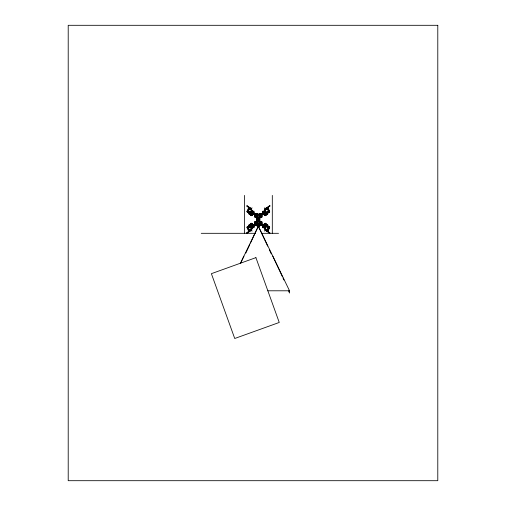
<?xml version="1.0" encoding="UTF-8"?>
<svg xmlns="http://www.w3.org/2000/svg" width="506" height="506" viewBox="0 0 506 506"><rect width="100%" height="100%" fill="white"/><g stroke="black" fill="none" stroke-linecap="round" stroke-linejoin="round"><path stroke-width="0.76" d="M257.08 222.988L257.08 221.615L254.999 221.622L255.574 222.488M257.092 217.978L257.08 213.431L254.999 213.431L254.999 213.994L258.041 214.019L258.357 214.98L258.667 214.019L261.716 214.019L261.716 213.431L259.635 213.431L259.635 224.462L258.667 224.462L258.667 224.923L261.716 224.955L261.716 225.512L258.655 225.436M254.689 222.185L256.46 222.166L256.46 222.988L257.744 222.988M256.46 213.994L256.46 215.954L257.744 215.954L257.744 214.019L257.744 224.923L257.744 220.977M257.08 225.512L257.08 224.923M257.08 217.327L257.08 215.954M257.75 221.767L257.364 221.755L257.364 220.97M257.744 217.966L257.744 216.96M259.369 217.871L259.369 217.055L258.964 217.068M259.635 222.988L259.635 221.615L261.716 221.622L261.716 224.272C257.269 222.659 266.137 227.751 261.026 223.753M259.439 217.39L261.716 217.327L261.716 216.777L260.248 216.777L260.248 215.954L258.971 215.954M256.46 224.949L258.041 224.923L258.307 223.968L258.667 224.462M260.248 214.019L259.635 214.025M260.527 214.803C264.126 211.129 261.931 216.258 260.571 214.911C263.841 215.935 262.532 210.945 260.584 214.898M249.939 208.143L249.502 208.023L249.445 208.466L249.603 208.092L246.953 206.056L249.667 208.149L250.053 207.789M267.111 230.85L267.155 230.401L266.776 230.799M255.65 217.061L255.802 217.327M257.952 218.073L257.63 218.118L257.94 218.32M257.643 220.61L257.94 220.489M261.052 221.622L260.982 222.007L260.906 221.622M256.087 215.012C255.087 213.14 255.96 216.524 255.884 214.348M260.628 223.93L260.735 224.537L261.254 224.512L261.336 223.905L262.601 225.208L260.837 224.588M255.347 224.013C257.605 225.91 254.796 221.343 254.259 225.41C259.091 224.063 253.152 222.735 254.493 225.372M249.357 214.215L250.217 212.988L247.213 210.888L248.427 208.523L249.502 209.275L249.793 208.864M266.915 230.085L267.206 229.667L268.281 230.42L269.496 228.054L266.498 225.954L267.351 224.727M261.052 217.327L260.982 216.935L260.906 217.327M240.647 263.133L243.911 256.131M245.846 253.038L249.8 244.569M250.457 243.158L258.357 226.214L289.527 290.792L289.527 293.069L288.534 290.937M240.508 263.183L258.357 226.214L267.642 246.131M256.125 214.898C254.651 216.163 252.785 211.394 255.973 214.411M260.584 224.044L261.222 223.842M262.924 226.574L264.752 223.563L265.15 223.842M248.256 211.053L249.325 209.528L248.25 208.776L248.737 208.738M247.213 210.888L247.605 211.16L248.914 208.864M248.933 213.026L246.985 211.666L248.301 209.788M247.111 211.748L247.32 211.451L249.23 212.786M249.23 208.782L249.667 208.149M250.331 208.149L251.665 209.086L251.134 209.535M251.374 209.971C252.14 209.541 250.381 207.979 250.034 209.029M250.451 208.674L250.147 209.111L250.812 208.32M250.47 209.332L251.033 208.643M248.8 212.001L249.066 211.622M248.724 212.412L248.547 212.76L249.414 211.514M251.153 209.035L252.02 207.795M251.583 209.022L251.197 209.573L250.647 209.187M251.128 209.794L251.653 208.908M250.084 212.337L251.577 210.205M249.041 213.994L249.97 213.115M251.419 210.616L251.552 211.084L251.128 210.781M251.969 210.483L250.483 212.615L247.478 210.509M252.102 210.578L251.621 210.762L251.868 210.414L252.488 210.85M249.629 214.405L252.247 210.679M252.323 210.901L252.311 210.724M252.481 210.844L252.007 211.027M250.818 214.392L252.937 211.774M252.905 211.748L253.196 211.344M252.855 212.096L253.228 211.533L253.038 212.223M252.779 212.305L253.304 211.59M251.077 214.949L250.812 215.233M252.962 212.166L253.348 211.616M250.862 215.55L251.254 215.075M251.729 213.115L252.709 212.874M253.057 212.501L253.987 211.179M252.855 212.982L253.19 213.589L253.658 212.925L255.094 213.823M253.215 212.343L253.645 211.831M251.558 214.911L252.133 215.126M253.304 212.406L253.841 211.799M251.254 215.543L251.59 215.12L251.956 215.379L253.784 212.368M253.386 214.038L252.937 213.962M254.259 213.222L252.456 212.084L252.165 212.495L256.162 214.165M262.45 225.72L264.252 226.859L264.543 226.448L263.525 225.353L263.885 225.986M263.322 224.911L263.778 224.98M263.866 227.238L262.753 226.454L263.228 226.144M265.15 223.652L265.365 223.329M265.125 223.823L265.517 223.443M263.025 227.086L263.411 226.536M262.728 227.763L263.651 226.441M265.498 223.804L265.808 223.367M263.215 227.219L263.588 226.663M264.98 225.828L264.031 226.087M265.542 223.835L265.852 223.399M263.677 226.72L263.373 227.333L263.752 226.777L263.259 226.435M265.422 224.411L265.833 223.665M263.632 227.074L263.936 226.637M263.752 227.599L265.789 224.664M265.979 224.424L265.378 225.79L266.219 224.594L264.511 223.399L263.917 224.759M264.461 228.263L267.073 224.531M264.708 227.915L264.221 228.092L264.815 228.073M264.739 228.459L266.232 226.327L269.23 228.434M265.296 228.332L265.157 227.858L265.776 228.295M267.668 224.949L267.725 225.455L267.946 225.145L265.176 223.203M265.087 228.801L266.611 226.599M265.599 228.168L263.076 226.846M265.131 229.477L265.435 229.047M264.948 229.958L265.58 229.148M265.176 229.952L265.517 229.37M265.214 229.977L265.258 229.566M267.282 227.067L267.547 226.688M267.358 227.124L267.623 226.745M264.695 231.153L265.561 229.907M267.301 227.428L268.167 226.182M265.492 230.173L269.932 233.013L269.717 233.304M267.649 227.32L267.914 226.947M265.682 230.306L266.194 229.579L265.732 230.338M267.725 227.377L267.99 226.998M267.807 227.434L268.072 227.061M265.897 230.628L266.561 229.838M266.327 230.319L266.63 229.882M266.504 230.609L265.233 229.99M267.383 229.414L268.452 227.89L267.383 229.414L268.458 230.173L267.971 229.832M269.401 227.049L268.363 226.321M268.756 228.117L269.559 226.973M266.883 230.875L267.263 230.477L267.212 230.919L266.928 230.723M267.598 229.939L269.59 226.998M266.978 230.938L267.782 229.794M269.603 227.194L269.388 227.498L267.453 226.138L267.807 226.384M267.978 229.775L267.098 231.027L266.434 230.559M268.85 228.529L269.723 227.276L267.668 225.834M268.427 229.389L269.141 228.37M251.533 215.739L248.762 213.798L249.831 212.722L250.217 212.988M255.302 215.347L253.734 213.975L254.335 213.121M260.552 224.784L262.38 225.821L262.975 224.968L261.153 223.184L260.615 223.551M262.715 225.777L263.436 224.746L261.577 224.019M266.877 226.22L267.725 225.455M268.844 228.162L269.11 227.782M249.553 208.542L249.787 208.219M260.615 215.392L261.153 215.765L262.848 213.785M253.867 225.157L255.302 223.595M254.164 225.025L254.999 224.266A0.734 0.734 0 0 1 255.682 223.456A0.734 0.734 0 0 1 256.46 224.164A0.734 0.734 0 0 1 255.732 224.923M262.487 213.949L261.305 215.025L260.837 214.354M261.551 215.214L264.72 212.748L264.98 213.115M251.735 225.828L251.994 226.195L255.163 223.728M266.738 225.828L267.332 225.771M269.812 206.018L266.883 208.074M267.971 209.111L268.458 208.776L267.383 209.528L268.452 211.053L266.624 212.337L265.087 210.142L265.435 209.901L265.131 209.465M251.583 229.477L251.28 229.047L251.621 228.801L250.084 226.612L248.256 227.89L249.325 229.414L248.25 230.173L248.737 229.832M268.079 209.035L267.769 209.256L268.458 208.776M248.939 229.686L248.629 229.907L249.104 230.565L251.621 228.801M264.714 210.502L265.157 211.084L265.296 210.616M263.778 213.962L263.183 213.829L263.885 212.956M264.752 215.379L262.759 212.482L263.303 212.096M263.487 211.97L262.747 212.488L263.949 211.647L265.89 214.392M264.252 212.084L260.552 214.165M264.739 209.13L269.73 205.632M264.999 208.946L265.53 209.832M265.043 209.086L265.58 209.794M265.055 209.516L266.403 208.137M266.055 208.377L267.098 207.915L269.723 211.666L267.857 212.975L268.363 212.621M269.926 205.936L269.445 205.828L269.717 205.638L269.926 205.936L265.682 208.643M265.897 208.32L266.377 208.592L265.074 209.503M266.928 208.219C267.8 208.364 265.909 208.061 267.649 209.395M266.63 209.06L266.327 208.624M268.68 209.086L268.294 209.357L267.604 208.377L266.915 208.864L267.206 209.275L268.281 208.523L269.496 210.888L266.498 212.988L267.351 214.215M262.494 212.058L265.429 210.003M262.816 212.001L264.467 210.85L262.905 211.944M263.076 212.096L264.923 210.8M263.462 211.989L263.942 211.653M264.221 210.85L264.436 211.141L265.365 210.566M263.809 212.128L263.303 212.482M263.183 212.564L262.867 211.799M263.228 212.798L263.069 212.267M262.513 213.311L264.17 212.14M263.898 212.95L264.72 212.748L263.518 213.589M269.23 210.509L266.232 212.615L264.739 210.483M250.736 223.481L251.071 223.247M251.533 223.203L248.762 225.145L249.831 226.22M248.984 225.455L249.041 224.949M249.768 224.911L251.754 223.519M266.637 213.19L267.016 212.925L267.946 213.798L265.207 215.72M247.529 226.897L247.048 227.049L249.116 229.939M251.109 224.158L250.729 224.424L252.772 227.289L253.93 226.479M251.564 223.842L251.349 223.329L251.571 223.646L251.058 224.006M267.725 212.596L268.123 212.318M250.502 230.401L249.61 231.027L246.985 227.276L249.015 225.859M250.906 224.677L251.305 224.209M267.332 213.171L266.358 213.387M249.249 226.144L247.32 227.498L247.864 227.112L247.655 226.815M265.239 215.037L265.403 215.581L265.283 215.195M269.179 212.046L269.66 211.894L266.978 208.004M267.725 213.488L264.986 215.411M265.144 215.297L265.365 215.613M249.793 230.085L249.502 229.667L248.427 230.42L247.485 228.427L250.483 226.327L251.969 228.459M265.637 215.695L265.928 215.493M252.937 224.98L254.518 224.259M251.956 223.563L253.367 225.606L252.165 226.448C253.108 224.5 254.999 226.897 252.842 227.238M254.176 225.651L252.456 226.859L256.162 224.784M252.899 226.821L253.5 226.397M250.932 228.295L251.552 227.858L251.419 228.332M251.065 228.2L253.639 226.846M252.121 227.928L251.223 228.465M252.241 228.098L253.911 226.928L252.45 227.953M251.28 228.94L254.246 226.865M249.104 230.565L250.128 229.85L250.85 229.99M246.776 233.013L251.552 229.667L250.862 230.167M250.204 230.609L251.602 229.907M251.716 229.996L251.185 229.11M264.79 209.092L265.72 208.44M266.004 208.244L266.966 207.568L267.174 207.865M265.176 208.991L266.409 208.13M269.685 206.106L267.111 208.092L267.155 208.542M265.536 209.56L265.903 209.307M265.087 210.142L267.604 208.377M263.145 212.027L264.897 210.819M263.771 211.774L263.518 211.344M264.986 210.831L265.403 210.54M267.206 209.275L268.281 208.523M265.157 211.084L265.644 210.743M263.917 214.183L264.511 215.543L266.219 214.354L265.144 213.323M250.729 223.766L251.077 223.994M251.065 223.911L251.286 224.411M267.94 211.976L267.649 211.622M267.99 211.944L267.807 211.508M264.119 214.98L265.821 213.785M268.174 212.305L267.63 212.678L269.388 211.451L268.844 211.831L269.059 212.134M249.041 225.84L248.218 226.416M250.584 224.715L252.285 223.525M246.985 227.276L248.275 226.378M250.672 224.841L252.374 223.652M264.334 215.297L266.042 214.101M264.423 215.423L266.131 214.228M248.433 226.713L249.211 226.169M249.692 226.024L250.356 225.556M250.887 225.157L252.595 223.962M265.631 214.955L265.871 215.252M265.372 215.227L265.732 214.974M249.23 226.644L249.433 227.067M251.571 225.619L250.495 224.594L252.197 223.399L252.798 224.759M248.25 230.173L249.325 229.414M248.427 230.42L249.502 229.667M253.569 226.916L252.108 228.364L251.621 228.181M253.348 227.327L253.791 227.011M250.432 230.281L251.678 229.408L251.128 229.148M251.665 229.863L251.058 230.287L250.514 229.579M250.293 230.989L249.743 231.375L249.54 231.078M250.989 230.502L251.975 229.813L246.985 233.304L246.795 233L247.263 233.114M264.176 213.127L264.72 212.748M251.988 226.195L252.709 226.068M255.872 214.354C252.418 211.723 255.479 215.796 254.999 214.677M269.59 211.944L268.439 212.564M255.872 224.588L254.423 225.379M255.884 222.488L256.479 222.185M261.134 222.488L261.728 222.185M256.074 215.398L255.732 215.809L255.385 215.398M255.707 221.805L255.656 221.622M255.366 223.551L255.732 223.133L256.093 223.551M252.007 227.915L252.481 228.098M261.577 214.923L263.436 214.196M254.689 213.728L256.77 213.728M259.939 213.728L262.019 213.728M257.08 214.025L254.999 214.019L254.999 213.431M257.08 214.481L258.041 214.481M258.667 214.481L259.635 214.481M254.999 216.745L256.46 216.745M260.248 216.745L262.019 216.758M254.999 216.777L256.46 216.777L256.46 217.327L256.46 213.431M257.756 217.055L257.364 217.055L257.364 221.755M257.276 217.39L254.999 217.327L254.999 214.753A0.734 0.734 0 0 0 255.922 215.461A0.734 0.734 0 0 0 256.365 214.386A0.734 0.734 0 0 0 255.214 214.234M257.744 217.82L258.99 217.82M257.769 219.237L257.769 219.648M257.067 219.44L257.769 219.44M258.851 221.755L259.369 221.755L259.369 217.055M256.074 221.894L254.689 221.894L254.689 224.923M260.248 222.166L262.019 222.185M258.971 222.988L260.248 222.988M257.794 224.05L258.92 224.05M258.047 224.462L257.08 224.462L257.092 221.052M257.75 224.569L258.958 224.569M257.288 225.436L254.999 225.512L254.999 224.955L261.716 224.923L261.716 225.512M257.427 225.562L259.281 225.562M259.856 226.093L256.852 225.897L259.679 226.093M201.236 233.31L255.283 233.31M261.475 233.31L278.534 233.31M267.845 290.792L289.527 290.792M262.38 225.821L263.057 226.018M254.518 214.683L253.272 214.196L254.018 213.178L253.481 212.798M253.942 212.476L252.785 211.66M251.836 209.035L246.985 205.638L246.77 205.929L251.552 209.282M251.109 208.693L250.4 208.636M249.61 207.915L250.28 208.383M252.285 210.875C253.892 210.888 254.214 213.254 252.836 212.084M253.563 212.21L253.259 212.64M265.637 223.247L265.928 223.45M265.378 223.722L265.618 223.892M267.668 225.84L268.016 226.081M248.351 212.621L246.985 211.666M247.529 212.046L247.099 211.932M251.09 215.05L251.337 215.221M250.78 215.493L251.027 215.664M264.176 225.815L264.72 226.195L262.975 224.968M263.455 226.302L263.177 226.758M263.183 226.378L262.804 226.928L264.467 228.098M265.163 229.503L266.314 230.306M254.101 211.976L249.104 208.377L248.421 209.357L248.029 209.086M251.216 210.471L253.639 212.096M251.229 210.483L251.729 210.831M251.988 212.748L253.734 213.975M251.571 213.323L250.729 214.519M252.798 214.183L252.197 215.543L251.058 214.753M248.636 211.887L249.23 212.299M264.954 223.519L266.947 224.911M249.692 212.925L250.356 213.387M250.887 213.785L252.595 214.98M264.423 223.525L266.131 224.715M264.334 223.652L266.042 224.841M250.672 214.101L252.374 215.297M250.584 214.228L252.285 215.423M264.119 223.962L265.821 225.157M266.358 225.556L267.016 226.024M248.984 213.488L251.748 215.423M268.294 229.585L268.68 229.857M262.462 226.865L267.604 230.565L268.079 229.907L267.769 229.686M265.682 229.484L266.023 229.724M264.739 229.813L269.723 233.304M267.041 230.793L269.812 232.924M253.867 213.785L255.163 215.214M261.551 223.728L262.848 225.157M263.183 213.829L262.848 213.355M262.45 213.222L262.975 213.975M254.259 225.72L253.734 224.968M268.427 209.554L269.141 210.572M266.656 207.789L267.756 209.32M268.812 210.787L269.559 211.97M266.257 208.674L266.561 209.111M265.89 208.934L266.238 209.332M264.695 207.795L265.561 209.035M267.301 211.514L268.167 212.76M264.847 210.414L265.087 210.762M264.815 210.875L264.328 210.774L264.537 211.072M264.461 210.679L267.073 214.411M263.658 211.856L263.455 211.552L263.936 212.305M263.291 211.672L263.677 212.223M263.202 211.729L263.588 212.28M265.536 215.018L265.852 215.55M262.728 211.179L263.651 212.501M265.454 215.075L265.808 215.581M263.025 211.856L263.411 212.406M253.272 224.746L254.018 225.765L253.531 225.113L252.829 225.986M253.342 226.245L253.645 226.675M253.38 226.479L253.841 227.143M253.304 226.536L253.645 227.112M250.906 223.367L251.254 223.867M253.057 226.441L253.987 227.763M250.862 223.399L251.172 223.924M253.12 226.663L253.506 227.213M253.038 226.72L253.367 227.308M252.779 226.637L253.304 227.352M252.855 226.846L253.259 227.384M252.905 227.194L253.196 227.599M249.629 224.537L252.247 228.263M249.357 224.727L250.217 225.954L247.213 228.054L247.478 228.434M251.197 229.37L251.52 229.964M251.292 229.68L251.444 230.015M249.085 226.745L249.35 227.124M248.547 226.188L249.414 227.428M251.153 229.907L252.02 231.153M248.908 226.871L249.173 227.245M248.8 226.947L249.066 227.32M248.984 227.377L248.636 227.061L248.901 227.434M250.47 229.61L250.982 230.338M250.527 230.217L250.812 230.628M250.078 229.882L250.381 230.319M248.927 229.794L249.73 230.938M247.567 228.37L248.282 229.389M272.797 256.131L282.31 276.535M282.968 277.946L283.955 280.052M269.3 249.686L271.292 253.955M261.716 213.431L261.716 213.994M259.635 224.923L259.635 225.512M272.304 195.386L272.304 233.31M262.019 214.019L262.019 217.055L259.939 216.758M262.019 221.894L262.019 224.923M261.716 217.327L261.716 214.753A0.734 0.734 0 0 1 260.856 215.48A0.734 0.734 0 0 1 260.293 214.506A0.734 0.734 0 0 1 261.349 214.12M261.052 213.431L260.982 213.823L260.906 213.431M261.052 225.512L260.982 225.126L260.906 225.512M260.248 213.431L260.248 217.327M260.248 221.622L260.248 225.512M259.439 215.809L259.439 218.042M259.439 221.021L259.439 223.254M259.281 226.093L259.217 224.885L257.465 224.885L257.427 226.093M258.99 217.055L258.99 221.755M258.971 214.019L258.971 217.903M258.971 224.923L258.971 220.977L259.357 220.983L257.465 220.995L257.465 217.833M258.655 224.569L258.655 224.923M258.623 225.897L258.623 226.214L258.092 225.897M258.357 226.214L258.357 227.776M258.06 224.569L258.06 224.923M257.624 220.97L257.636 221.742M257.276 215.809L257.276 218.042M257.276 221.021L257.276 223.254M257.067 217.903L257.067 220.977M256.77 216.758L254.689 217.055L254.689 214.019M256.46 221.622L256.46 225.512M255.802 213.431L255.694 213.817L255.656 213.431M255.802 225.512L255.764 225.126L255.656 225.512M254.999 221.622L254.999 224.272M254.999 224.923L254.999 225.512M244.404 195.386L244.404 233.31M260.906 224.917A0.734 0.734 0 0 1 260.255 224.114A0.734 0.734 0 0 1 261.058 223.462A0.734 0.734 0 0 1 261.71 224.266M255.441 224.139L256.017 224.24L255.441 224.139M260.691 214.702C261.222 214.999 261.229 214.595 260.685 214.753M255.441 214.677L256.017 214.829L255.441 214.677M260.698 224.114C261.235 224.436 261.197 224 260.685 224.164M249.667 230.793L246.896 232.924L249.787 230.723L249.553 230.401L249.667 230.793M263.076 212.912L263.348 213.342L264.543 212.495L263.341 213.336L263.076 212.912M255.91 257.643L211.388 273.67L234.727 338.495L279.249 322.461L255.91 257.643M437.791 25.3L68.209 25.3L68.209 480.7L437.791 480.7L437.791 25.3M259.939 217.903L256.77 217.903L256.77 220.977L259.939 220.977L259.939 217.903M259.186 218.061L259.104 220.78L259.186 218.061"/></g></svg>
